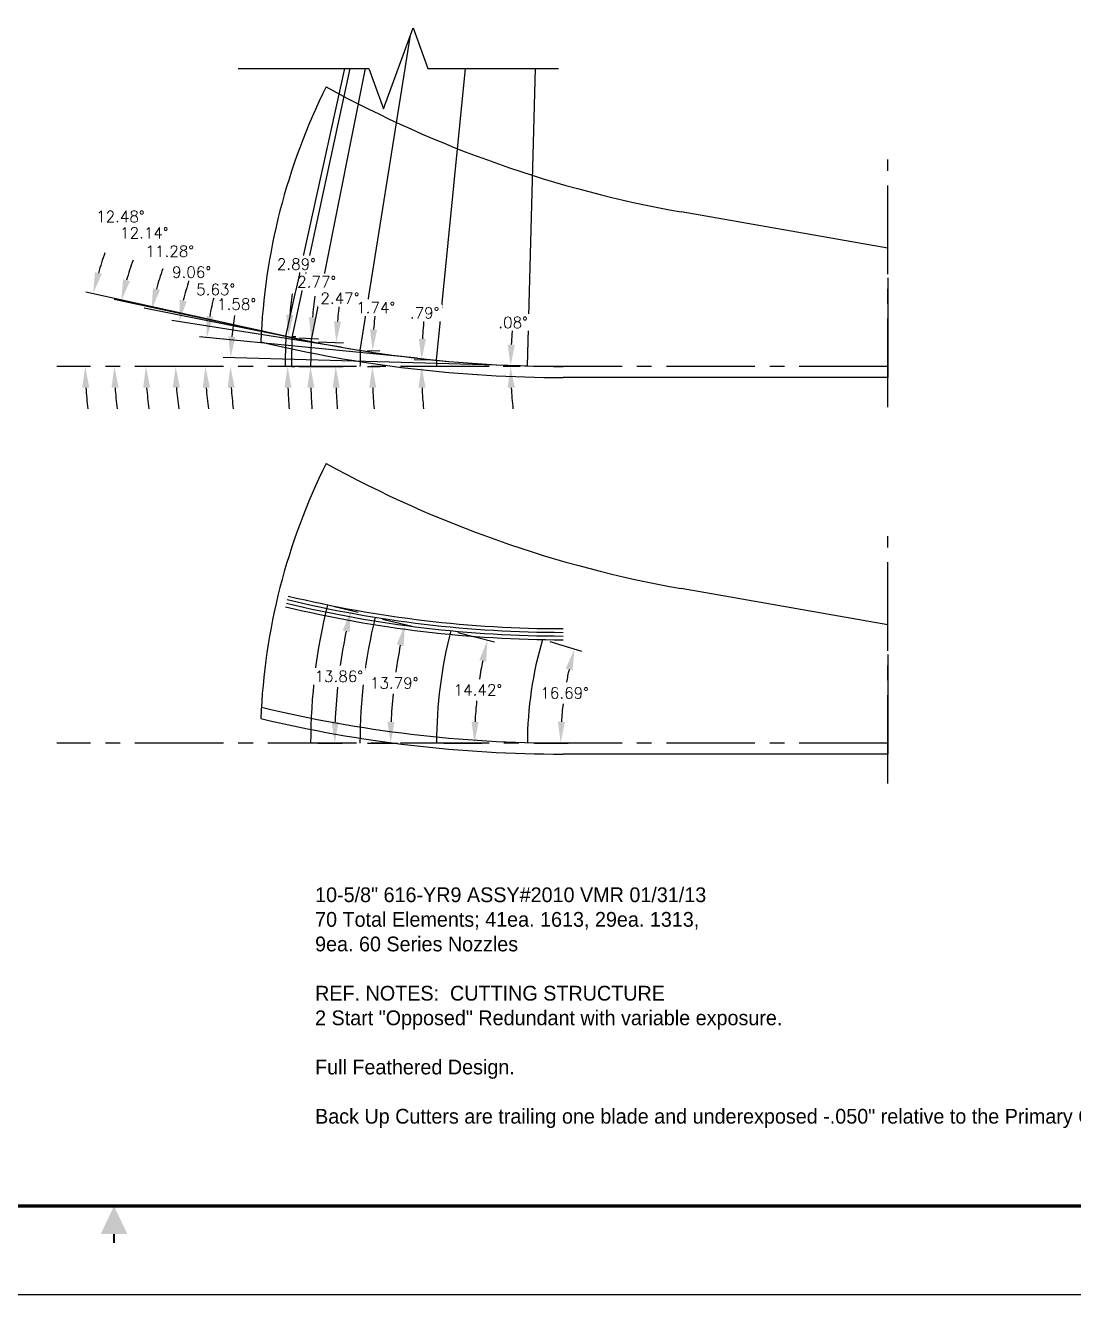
# Model space of a CAD drawing. Extents: x -34 to 0, y 36.5 to 60.7.
# Drawn here: x -17.75 to -8.88, y 36.45 to 47.2 of the extents above; entities that cross this region are included whole.
import ezdxf
from ezdxf.enums import TextEntityAlignment as Align

# ---------------------------------------------------------------- set-up
doc = ezdxf.new("R2010")
doc.units = 0
doc.header["$MEASUREMENT"] = 0
doc.header["$PDMODE"] = 35
doc.linetypes.add('CENTER2', pattern=[1.125, 0.75, -0.125, 0.125, -0.125])
doc.layers.get('0').update_dxf_attribs({"linetype": 'CONTINUOUS'})
doc.layers.get('Defpoints').update_dxf_attribs({"color": 10, "linetype": 'CONTINUOUS'})
for name, color, linetype in [('CLine', 5, 'CENTER2'), ('Construction', 191, 'CONTINUOUS'), ('Dims', 4, 'CONTINUOUS'), ('TEXT', 3, 'CONTINUOUS'), ('Title Block', 7, 'CONTINUOUS')]:
    doc.layers.add(name, color=color, linetype=linetype)
doc.styles.add('RomanD', font='romand.shx', dxfattribs={"width": 0.9})
doc.styles.add('RomanS', font='romans')
doc.dimstyles.new('Copy of Standard', dxfattribs={"dimtxt": 0.094, "dimasz": 0.18, "dimexe": 0.0625, "dimexo": 0.0625, "dimgap": 0.045, "dimtad": 0, "dimtih": 1, "dimtoh": 1, "dimdec": 4, "dimzin": 4, "dimdsep": 46, "dimtxsty": 'RomanS', "dimcen": 0.09, "dimazin": 1, "dimtfac": 1, "dimtdec": 4, "dimtofl": 0, "dimtmove": 0, "dimatfit": 1, "dimfxl": 1, "dimtolj": 1, "dimtzin": 0, "dimarcsym": 0})

# ---------------------------------------------------------------- blocks, each defined once
blk = doc.blocks.new('*D74')
at = {"layer": 'Defpoints', "color": 0, "transparency": 16777216}
for p in [(-13.642, 44.312), (-13.5, 44.315), (-13.5, 44.311), (-10.448, 44.311)]:
    blk.add_point(p, dxfattribs=at)
at = {"layer": 'Dims', "color": 0, "lineweight": -2, "transparency": 16777216}
for p, q in [((-13.562, 44.315), (-13.705, 44.315)), ((-13.562, 44.311), (-13.705, 44.311))]:
    blk.add_line(p, q, dxfattribs=at)
for start, end in [(173.4633, 176.6925), (183.2292, 186.4585)]:
    blk.add_arc((-10.448, 44.311), 3.194, start, end, dxfattribs=at)
at = {"layer": 'Dims', "color": 0, "transparency": 16777216}
for points in [[(-13.607, 44.494), (-13.667, 44.496), (-13.642, 44.315)], [(-13.667, 44.13), (-13.607, 44.132), (-13.642, 44.311)]]:
    blk.add_solid(points, dxfattribs=at)
at = {"layer": 'Dims', "color": 0, "transparency": 16777216, "insert": (-13.621, 44.683), "char_height": 0.094, "attachment_point": 5, "style": 'RomanS', "bg_fill": 3, "box_fill_scale": 1.25, "bg_fill_color": 256, "bg_fill_true_color": 13158600, "bg_fill_transparency": 0}
blk.add_mtext('\\A1;.08°', dxfattribs=at)
blk = doc.blocks.new('*D75')
at = {"layer": 'Defpoints', "color": 0, "transparency": 16777216}
for p in [(-14.396, 44.329), (-14.269, 44.311), (-14.268, 44.364), (-10.448, 44.311)]:
    blk.add_point(p, dxfattribs=at)
at = {"layer": 'Dims', "color": 0, "lineweight": -2, "transparency": 16777216}
for p, q in [((-14.331, 44.365), (-14.458, 44.366)), ((-14.331, 44.311), (-14.458, 44.311))]:
    blk.add_line(p, q, dxfattribs=at)
for start, end in [(173.9849, 176.5977), (182.6127, 185.2255)]:
    blk.add_arc((-10.448, 44.311), 3.948, start, end, dxfattribs=at)
at = {"layer": 'Dims', "color": 0, "transparency": 16777216}
for points in [[(-14.359, 44.544), (-14.419, 44.546), (-14.395, 44.365)], [(-14.422, 44.13), (-14.362, 44.132), (-14.396, 44.311)]]:
    blk.add_solid(points, dxfattribs=at)
at = {"layer": 'Dims', "color": 0, "transparency": 16777216, "insert": (-14.37, 44.764), "char_height": 0.094, "attachment_point": 5, "style": 'RomanS', "bg_fill": 3, "box_fill_scale": 1.25, "bg_fill_color": 256, "bg_fill_true_color": 13158600, "bg_fill_transparency": 0}
blk.add_mtext('\\A1;.79°', dxfattribs=at)
blk = doc.blocks.new('*D76')
at = {"layer": 'Defpoints', "color": 0, "transparency": 16777216}
for p in [(-14.915, 44.447), (-14.917, 44.311), (-14.813, 44.355), (-10.448, 44.311)]:
    blk.add_point(p, dxfattribs=at)
at = {"layer": 'Dims', "color": 0, "lineweight": -2, "transparency": 16777216}
for p, q in [((-14.853, 44.445), (-14.748, 44.442)), ((-14.855, 44.311), (-14.75, 44.311))]:
    blk.add_line(p, q, dxfattribs=at)
for start, end in [(173.5302, 175.8932), (182.3629, 184.7259)]:
    blk.add_arc((-10.448, 44.311), 4.365, start, end, dxfattribs=at)
at = {"layer": 'Dims', "color": 0, "transparency": 16777216}
for points in [[(-14.772, 44.622), (-14.832, 44.625), (-14.811, 44.444)], [(-14.839, 44.13), (-14.779, 44.132), (-14.813, 44.311)]]:
    blk.add_solid(points, dxfattribs=at)
at = {"layer": 'Dims', "color": 0, "transparency": 16777216, "insert": (-14.784, 44.809), "char_height": 0.094, "attachment_point": 5, "style": 'RomanS', "bg_fill": 3, "box_fill_scale": 1.25, "bg_fill_color": 256, "bg_fill_true_color": 13158600, "bg_fill_transparency": 0}
blk.add_mtext('\\A1;1.74°', dxfattribs=at)
blk = doc.blocks.new('*D77')
at = {"layer": 'Defpoints', "color": 0, "transparency": 16777216}
for p in [(-15.331, 44.522), (-15.335, 44.311), (-15.122, 44.378), (-10.448, 44.311)]:
    blk.add_point(p, dxfattribs=at)
at = {"layer": 'Dims', "color": 0, "lineweight": -2, "transparency": 16777216}
for p, q in [((-15.268, 44.519), (-15.056, 44.51)), ((-15.273, 44.311), (-15.06, 44.311))]:
    blk.add_line(p, q, dxfattribs=at)
for start, end in [(173.1187, 175.325), (182.2062, 184.4125)]:
    blk.add_arc((-10.448, 44.311), 4.675, start, end, dxfattribs=at)
at = {"layer": 'Dims', "color": 0, "transparency": 16777216}
for points in [[(-15.077, 44.69), (-15.137, 44.694), (-15.119, 44.512)], [(-15.149, 44.13), (-15.089, 44.132), (-15.123, 44.311)]]:
    blk.add_solid(points, dxfattribs=at)
at = {"layer": 'Dims', "color": 0, "transparency": 16777216, "insert": (-15.087, 44.888), "char_height": 0.094, "attachment_point": 5, "style": 'RomanS', "bg_fill": 3, "box_fill_scale": 1.25, "bg_fill_color": 256, "bg_fill_true_color": 13158600, "bg_fill_transparency": 0}
blk.add_mtext('\\A1;2.47°', dxfattribs=at)
blk = doc.blocks.new('*D78')
at = {"layer": 'Defpoints', "color": 0, "transparency": 16777216}
for p in [(-17.483, 44.311), (-16.014, 44.336), (-13.6, 44.318), (-13.4, 44.312), (-10.448, 44.311)]:
    blk.add_point(p, dxfattribs=at)
at = {"layer": 'Dims', "color": 0, "lineweight": -2, "transparency": 16777216}
blk.add_line((-13.662, 44.32), (-16.076, 44.386), dxfattribs=at)
for start, end in [(170.6759, 174.5459), (183.87, 187.74)]:
    blk.add_arc((-13.349, 44.311), 2.665, start, end, dxfattribs=at)
at = {"layer": 'Dims', "color": 0, "transparency": 16777216}
for points in [[(-15.972, 44.563), (-16.032, 44.566), (-16.013, 44.385)], [(-16.038, 44.13), (-15.978, 44.132), (-16.014, 44.311)]]:
    blk.add_solid(points, dxfattribs=at)
at = {"layer": 'Dims', "color": 0, "transparency": 16777216, "insert": (-15.962, 44.838), "char_height": 0.094, "attachment_point": 5, "style": 'RomanS', "bg_fill": 3, "box_fill_scale": 1.25, "bg_fill_color": 256, "bg_fill_true_color": 13158600, "bg_fill_transparency": 0}
blk.add_mtext('\\A1;1.58°', dxfattribs=at)
blk = doc.blocks.new('*D79')
at = {"layer": 'Defpoints', "color": 0, "transparency": 16777216}
for p in [(-16.224, 44.393), (-17.483, 44.311), (-14.368, 44.373), (-14.169, 44.354), (-10.448, 44.311)]:
    blk.add_point(p, dxfattribs=at)
at = {"layer": 'Dims', "color": 0, "lineweight": -2, "transparency": 16777216}
blk.add_line((-14.43, 44.38), (-16.276, 44.562), dxfattribs=at)
for start, end in [(166.0857, 170.2267), (184.141, 188.282)]:
    blk.add_arc((-13.735, 44.311), 2.491, start, end, dxfattribs=at)
at = {"layer": 'Dims', "color": 0, "transparency": 16777216}
for points in [[(-16.16, 44.73), (-16.219, 44.738), (-16.214, 44.556)], [(-16.249, 44.13), (-16.189, 44.132), (-16.226, 44.311)]]:
    blk.add_solid(points, dxfattribs=at)
at = {"layer": 'Dims', "color": 0, "transparency": 16777216, "insert": (-16.139, 44.962), "char_height": 0.094, "attachment_point": 5, "style": 'RomanS', "bg_fill": 3, "box_fill_scale": 1.25, "bg_fill_color": 256, "bg_fill_true_color": 13158600, "bg_fill_transparency": 0}
blk.add_mtext('\\A1;5.63°', dxfattribs=at)
blk = doc.blocks.new('*D80')
at = {"layer": 'Defpoints', "color": 0, "transparency": 16777216}
for p in [(-16.475, 44.438), (-15.014, 44.463), (-14.816, 44.431), (-17.483, 44.311), (-10.448, 44.311)]:
    blk.add_point(p, dxfattribs=at)
at = {"layer": 'Dims', "color": 0, "lineweight": -2, "transparency": 16777216}
blk.add_line((-15.076, 44.473), (-16.51, 44.701), dxfattribs=at)
for start, end in [(162.4041, 166.6731), (184.269, 188.538)]:
    blk.add_arc((-14.062, 44.311), 2.416, start, end, dxfattribs=at)
at = {"layer": 'Dims', "color": 0, "transparency": 16777216}
for points in [[(-16.384, 44.862), (-16.443, 44.874), (-16.448, 44.691)], [(-16.502, 44.13), (-16.442, 44.132), (-16.478, 44.311)]]:
    blk.add_solid(points, dxfattribs=at)
at = {"layer": 'Dims', "color": 0, "transparency": 16777216, "insert": (-16.343, 45.109), "char_height": 0.094, "attachment_point": 5, "style": 'RomanS', "bg_fill": 3, "box_fill_scale": 1.25, "bg_fill_color": 256, "bg_fill_true_color": 13158600, "bg_fill_transparency": 0}
blk.add_mtext('\\A1;9.06°', dxfattribs=at)
blk = doc.blocks.new('*D81')
at = {"layer": 'Defpoints', "color": 0, "transparency": 16777216}
for p in [(-15.429, 44.541), (-15.232, 44.502), (-16.724, 44.472), (-17.483, 44.311), (-10.448, 44.311)]:
    blk.add_point(p, dxfattribs=at)
at = {"layer": 'Dims', "color": 0, "lineweight": -2, "transparency": 16777216}
blk.add_line((-15.49, 44.553), (-16.744, 44.803), dxfattribs=at)
for start, end in [(160.3207, 164.5226), (184.2019, 188.4038)]:
    blk.add_arc((-14.275, 44.311), 2.455, start, end, dxfattribs=at)
at = {"layer": 'Dims', "color": 0, "transparency": 16777216}
for points in [[(-16.611, 44.959), (-16.67, 44.973), (-16.682, 44.791)], [(-16.753, 44.13), (-16.693, 44.132), (-16.73, 44.311)]]:
    blk.add_solid(points, dxfattribs=at)
at = {"layer": 'Dims', "color": 0, "transparency": 16777216, "insert": (-16.528, 45.286), "char_height": 0.094, "attachment_point": 5, "style": 'RomanS', "bg_fill": 3, "box_fill_scale": 1.25, "bg_fill_color": 256, "bg_fill_true_color": 13158600, "bg_fill_transparency": 0}
blk.add_mtext('\\A1;11.28°', dxfattribs=at)
blk = doc.blocks.new('*D109')
at = {"layer": 'Defpoints', "color": 0, "transparency": 16777216}
for p in [(-16.99, 44.497), (-15.59, 44.576), (-15.394, 44.534), (-17.483, 44.311), (-10.448, 44.311)]:
    blk.add_point(p, dxfattribs=at)
at = {"layer": 'Dims', "color": 0, "lineweight": -2, "transparency": 16777216}
blk.add_line((-15.651, 44.589), (-16.999, 44.879), dxfattribs=at)
for start, end in [(160.0405, 163.9495), (183.9091, 187.8181)]:
    blk.add_arc((-14.358, 44.311), 2.639, start, end, dxfattribs=at)
at = {"layer": 'Dims', "color": 0, "transparency": 16777216}
for points in [[(-16.865, 45.033), (-16.923, 45.048), (-16.938, 44.866)], [(-17.021, 44.13), (-16.961, 44.132), (-16.997, 44.311)]]:
    blk.add_solid(points, dxfattribs=at)
at = {"layer": 'Dims', "color": 0, "transparency": 16777216, "insert": (-16.743, 45.441), "char_height": 0.094, "attachment_point": 5, "style": 'RomanS', "bg_fill": 3, "box_fill_scale": 1.25, "bg_fill_color": 256, "bg_fill_true_color": 13158600, "bg_fill_transparency": 0}
blk.add_mtext('\\A1;12.14°', dxfattribs=at)
blk = doc.blocks.new('*D110')
at = {"layer": 'Defpoints', "color": 0, "transparency": 16777216}
for p in [(-15.492, 44.555), (-15.336, 44.39), (-15.498, 44.311), (-10.448, 44.311)]:
    blk.add_point(p, dxfattribs=at)
at = {"layer": 'Dims', "color": 0, "lineweight": -2, "transparency": 16777216}
for p, q in [((-15.43, 44.552), (-15.269, 44.544)), ((-15.435, 44.311), (-15.274, 44.311))]:
    blk.add_line(p, q, dxfattribs=at)
for start, end in [(173.0114, 175.1211), (182.1098, 184.2196)]:
    blk.add_arc((-10.448, 44.311), 4.889, start, end, dxfattribs=at)
at = {"layer": 'Dims', "color": 0, "transparency": 16777216}
for points in [[(-15.289, 44.725), (-15.349, 44.729), (-15.331, 44.547)], [(-15.363, 44.131), (-15.303, 44.132), (-15.337, 44.311)]]:
    blk.add_solid(points, dxfattribs=at)
at = {"layer": 'Dims', "color": 0, "transparency": 16777216, "insert": (-15.284, 45.027), "char_height": 0.094, "attachment_point": 5, "style": 'RomanS', "bg_fill": 3, "box_fill_scale": 1.25, "bg_fill_color": 256, "bg_fill_true_color": 13158600, "bg_fill_transparency": 0}
blk.add_mtext('\\A1;2.77°', dxfattribs=at)
blk = doc.blocks.new('*D120')
at = {"layer": 'Defpoints', "color": 0, "transparency": 16777216}
for p in [(-13.371, 41.998), (-13.205, 41.391), (-13.5, 41.122), (-10.448, 41.122)]:
    blk.add_point(p, dxfattribs=at)
at = {"layer": 'Dims', "color": 0, "lineweight": -2, "transparency": 16777216}
for p, q in [((-13.311, 41.981), (-13.041, 41.9)), ((-13.437, 41.122), (-13.155, 41.122))]:
    blk.add_line(p, q, dxfattribs=at)
for start, end in [(167.0319, 169.2542), (173.1069, 176.2757)]:
    blk.add_arc((-10.448, 41.122), 2.77, start, end, dxfattribs=at)
at = {"layer": 'Dims', "color": 0, "transparency": 16777216}
for points in [[(-13.176, 41.751), (-13.118, 41.736), (-13.101, 41.918)], [(-13.182, 41.301), (-13.242, 41.303), (-13.218, 41.122)]]:
    blk.add_solid(points, dxfattribs=at)
at = {"layer": 'Dims', "color": 0, "transparency": 16777216, "insert": (-13.185, 41.546), "char_height": 0.094, "attachment_point": 5, "style": 'RomanS', "bg_fill": 3, "box_fill_scale": 1.25, "bg_fill_color": 256, "bg_fill_true_color": 13158600, "bg_fill_transparency": 0}
blk.add_mtext('\\A1;16.69°', dxfattribs=at)
blk = doc.blocks.new('*D121')
at = {"layer": 'Defpoints', "color": 0, "transparency": 16777216}
for p in [(-14.148, 42.073), (-13.936, 41.415), (-14.269, 41.122), (-10.448, 41.122)]:
    blk.add_point(p, dxfattribs=at)
at = {"layer": 'Dims', "color": 0, "lineweight": -2, "transparency": 16777216}
for p, q in [((-14.088, 42.058), (-13.777, 41.978)), ((-14.206, 41.122), (-13.885, 41.122))]:
    blk.add_line(p, q, dxfattribs=at)
for start, end in [(168.5265, 171.0921), (174.13, 177.0529)]:
    blk.add_arc((-10.448, 41.122), 3.5, start, end, dxfattribs=at)
at = {"layer": 'Dims', "color": 0, "transparency": 16777216}
for points in [[(-13.907, 41.825), (-13.849, 41.811), (-13.838, 41.994)], [(-13.913, 41.301), (-13.973, 41.303), (-13.948, 41.122)]]:
    blk.add_solid(points, dxfattribs=at)
at = {"layer": 'Dims', "color": 0, "transparency": 16777216, "insert": (-13.919, 41.572), "char_height": 0.094, "attachment_point": 5, "style": 'RomanS', "bg_fill": 3, "box_fill_scale": 1.25, "bg_fill_color": 256, "bg_fill_true_color": 13158600, "bg_fill_transparency": 0}
blk.add_mtext('\\A1;14.42°', dxfattribs=at)
blk = doc.blocks.new('*D122')
at = {"layer": 'Defpoints', "color": 0, "transparency": 16777216}
for p in [(-14.788, 42.187), (-14.645, 41.459), (-14.917, 41.122), (-10.448, 41.122)]:
    blk.add_point(p, dxfattribs=at)
at = {"layer": 'Dims', "color": 0, "lineweight": -2, "transparency": 16777216}
for p, q in [((-14.728, 42.172), (-14.476, 42.111)), ((-14.855, 41.122), (-14.596, 41.122))]:
    blk.add_line(p, q, dxfattribs=at)
for start, end in [(168.661, 171.8094), (174.3319, 177.5503)]:
    blk.add_arc((-10.448, 41.122), 4.21, start, end, dxfattribs=at)
at = {"layer": 'Dims', "color": 0, "transparency": 16777216}
for points in [[(-14.606, 41.956), (-14.547, 41.943), (-14.537, 42.125)], [(-14.625, 41.301), (-14.685, 41.303), (-14.658, 41.122)]]:
    blk.add_solid(points, dxfattribs=at)
at = {"layer": 'Dims', "color": 0, "transparency": 16777216, "insert": (-14.628, 41.63), "char_height": 0.094, "attachment_point": 5, "style": 'RomanS', "bg_fill": 3, "box_fill_scale": 1.25, "bg_fill_color": 256, "bg_fill_true_color": 13158600, "bg_fill_transparency": 0}
blk.add_mtext('\\A1;13.79°', dxfattribs=at)
blk = doc.blocks.new('*D123')
at = {"layer": 'Defpoints', "color": 0, "transparency": 16777216}
for p in [(-15.193, 42.293), (-15.07, 41.874), (-15.335, 41.122), (-10.448, 41.122)]:
    blk.add_point(p, dxfattribs=at)
at = {"layer": 'Dims', "color": 0, "lineweight": -2, "transparency": 16777216}
for p, q in [((-15.132, 42.278), (-14.934, 42.229)), ((-15.273, 41.122), (-15.069, 41.122))]:
    blk.add_line(p, q, dxfattribs=at)
for start, end in [(168.3386, 171.9329), (174.2007, 177.7977)]:
    blk.add_arc((-10.448, 41.122), 4.683, start, end, dxfattribs=at)
at = {"layer": 'Dims', "color": 0, "transparency": 16777216}
for points in [[(-15.064, 42.075), (-15.005, 42.062), (-14.995, 42.244)], [(-15.098, 41.301), (-15.158, 41.303), (-15.131, 41.122)]]:
    blk.add_solid(points, dxfattribs=at)
at = {"layer": 'Dims', "color": 0, "transparency": 16777216, "insert": (-15.097, 41.687), "char_height": 0.094, "attachment_point": 5, "style": 'RomanS', "bg_fill": 3, "box_fill_scale": 1.25, "bg_fill_color": 256, "bg_fill_true_color": 13158600, "bg_fill_transparency": 0}
blk.add_mtext('\\A1;13.86°', dxfattribs=at)
blk = doc.blocks.new('*D130')
at = {"layer": 'Defpoints', "color": 0, "transparency": 16777216}
for p in [(-17.237, 44.518), (-15.555, 44.569), (-15.553, 44.568), (-17.483, 44.311), (-10.448, 44.311)]:
    blk.add_point(p, dxfattribs=at)
at = {"layer": 'Dims', "color": 0, "lineweight": -2, "transparency": 16777216}
blk.add_line((-15.616, 44.582), (-17.238, 44.941), dxfattribs=at)
for start, end in [(160.2955, 163.9097), (183.6142, 187.2284)]:
    blk.add_arc((-14.39, 44.311), 2.854, start, end, dxfattribs=at)
at = {"layer": 'Dims', "color": 0, "transparency": 16777216}
for points in [[(-17.103, 45.095), (-17.161, 45.109), (-17.177, 44.928)], [(-17.269, 44.13), (-17.209, 44.132), (-17.244, 44.311)]]:
    blk.add_solid(points, dxfattribs=at)
at = {"layer": 'Dims', "color": 0, "transparency": 16777216, "insert": (-16.946, 45.58), "char_height": 0.094, "attachment_point": 5, "style": 'RomanS', "bg_fill": 3, "box_fill_scale": 1.25, "bg_fill_color": 256, "bg_fill_true_color": 13158600, "bg_fill_transparency": 0}
blk.add_mtext('\\A1;12.48°', dxfattribs=at)
blk = doc.blocks.new('*D131')
at = {"layer": 'Defpoints', "color": 0, "transparency": 16777216}
for p in [(-15.554, 44.569), (-15.529, 44.396), (-15.561, 44.311), (-10.448, 44.311)]:
    blk.add_point(p, dxfattribs=at)
at = {"layer": 'Dims', "color": 0, "lineweight": -2, "transparency": 16777216}
for p, q in [((-15.492, 44.565), (-15.461, 44.564)), ((-15.498, 44.311), (-15.468, 44.311))]:
    blk.add_line(p, q, dxfattribs=at)
for start, end in [(173.0536, 175.0831), (182.0295, 184.059)]:
    blk.add_arc((-10.448, 44.311), 5.082, start, end, dxfattribs=at)
at = {"layer": 'Dims', "color": 0, "transparency": 16777216}
for points in [[(-15.481, 44.745), (-15.541, 44.749), (-15.524, 44.567)], [(-15.557, 44.131), (-15.497, 44.132), (-15.53, 44.311)]]:
    blk.add_solid(points, dxfattribs=at)
at = {"layer": 'Dims', "color": 0, "transparency": 16777216, "insert": (-15.456, 45.177), "char_height": 0.094, "attachment_point": 5, "style": 'RomanS', "bg_fill": 3, "box_fill_scale": 1.25, "bg_fill_color": 256, "bg_fill_true_color": 13158600, "bg_fill_transparency": 0}
blk.add_mtext('\\A1;2.89°', dxfattribs=at)
blk = doc.blocks.new('COT_Dblock')
at = {"layer": 'Title Block', "color": 8}
blk.add_lwpolyline([(0, 0), (34, 0), (34, 22), (0, 22)], close=True, dxfattribs=at)
at = {"layer": 'Title Block', "const_width": 0.03}
blk.add_lwpolyline([(33.13, 21.25), (0.87, 21.25), (0.87, 0.75), (33.13, 0.75)], close=True, dxfattribs=at)
at = {"layer": 'Title Block', "const_width": 0.015}
blk.add_lwpolyline([(17, 0.438), (17, 0.513)], dxfattribs=at)
at = {"layer": 'Title Block'}
blk.add_solid([(16.887, 0.513), (17.113, 0.513), (17, 0.75)], dxfattribs=at)
at = {"layer": 'Title Block', "color": 1, "style": 'RomanS', "flags": 8}
for tag, p in [('FNAME', (0.62, 3.75)), ('REVDATE', (0.62, 2.25)), ('USER', (0.62, 0.75))]:
    blk.add_attdef(tag, text='', height=0.047, rotation=90, dxfattribs=at).set_placement(p, align=Align.BOTTOM_LEFT)
at = {"layer": 'Title Block', "color": 3, "style": 'RomanS', "flags": 8}
blk.add_attdef('DRAWN', text='', height=0.11, dxfattribs=at).set_placement((28.7, 1.984), align=Align.MIDDLE_CENTER)
at = {"layer": 'Title Block', "color": 3, "style": 'RomanD', "width": 0.9, "flags": 8}
for tag, height, p in [('TITL1', 0.125, (31.337, 1.684)), ('TITL2', 0.094, (31.337, 1.514)), ('TITL3', 0.094, (31.337, 1.374))]:
    blk.add_attdef(tag, text='', height=height, dxfattribs=at).set_placement(p, align=Align.MIDDLE_CENTER)
at = {"layer": 'Title Block', "color": 3, "style": 'RomanS', "flags": 8}
for tag, p in [('DDATE', (28.356, 1.672)), ('CHECK', (28.356, 1.406)), ('MATRL', (28.356, 1.149)), ('PDATE', (28.356, 0.883)), ('SCALE', (29.896, 0.855)), ('SHEET', (32.005, 0.855))]:
    blk.add_attdef(tag, text='', height=0.094, dxfattribs=at).set_placement(p, align=Align.MIDDLE_LEFT)
for tag, p in [('FSCM#', (30.337, 1.121)), ('DWG#', (31.81, 1.121)), ('REV#', (32.97, 1.121))]:
    blk.add_attdef(tag, text='', height=0.094, dxfattribs=at).set_placement(p, align=Align.TOP_CENTER)

msp = doc.modelspace()

# ---------------------------------------------------------------- linework, layer by layer
for p, q in [((-10.44807, 45.31103), (-12.19807, 45.6196)), ((-10.44807, 45.06103), (-10.44807, 44.21728)), ((-15.42859, 44.54109), (-15.23246, 44.50199)), ((-15.01382, 44.46278), (-14.81632, 44.43129)), ((-14.36796, 44.3735), (-14.16892, 44.35387)), ((-13.59952, 44.31796), (-13.39959, 44.31243)), ((-10.44807, 44.21728), (-13.19807, 44.21728)), ((-10.44807, 42.12197), (-12.19807, 42.43054)), ((-10.44807, 41.87197), (-10.44807, 41.02822)), ((-10.44807, 41.02822), (-13.19807, 41.02822))]:
    msp.add_line(p, q)
at = {"linetype": 'Continuous', "flags": 128}
msp.add_lwpolyline([(-15.94866, 46.83491), (-14.84205, 46.83491), (-14.71705, 46.49147), (-14.46705, 47.17834), (-14.34205, 46.83491), (-13.23544, 46.83491)], dxfattribs=at)
for centre, radius, start, end in [((-10.44807, 44.31103), 5.3125, 153.535918, 177.757078), ((-10.505, 55.22148), 9.75, 241.187959, 259.999999), ((-13.19807, 55.21728), 11, 256.550717, 270), ((-10.44807, 41.12197), 5.3125, 153.535918, 177.757078), ((-10.505, 52.03242), 9.75, 241.187959, 259.999999), ((-13.19807, 52.02822), 11, 256.550717, 270)]:
    msp.add_arc(centre, radius, start, end)
at = {"layer": 'CLine'}
for p, q in [((-10.44807, 43.96728), (-10.44807, 46.06252)), ((-10.44807, 40.77822), (-10.44807, 42.87346))]:
    msp.add_line(p, q, dxfattribs=at)
at = {"layer": 'CLine', "color": 1}
for p, q in [((-10.44807, 44.31103), (-17.48283, 44.31103)), ((-10.44807, 41.12197), (-17.48283, 41.12197))]:
    msp.add_line(p, q, dxfattribs=at)
at = {"layer": 'CLine', "color": 1, "linetype": 'ByBlock'}
for centre, radius in [((-13.19807, 55.21728), 10.90625), ((-13.19807, 52.02822), 9.9375), ((-13.19807, 52.02822), 10.03125), ((-13.19807, 52.02822), 10), ((-13.19807, 52.02822), 9.96875), ((-13.19807, 52.02822), 10.90625)]:
    msp.add_arc(centre, radius, 256.457715, 270, dxfattribs=at)
at = {"layer": 'Construction'}
for p, q in [((-14.91507, 44.44704), (-14.48946, 47.11677)), ((-15.33052, 44.52154), (-14.8693, 46.83491)), ((-14.26844, 44.36368), (-14.02473, 46.83491)), ((-13.49956, 44.3152), (-13.42988, 46.83491))]:
    msp.add_line(p, q, dxfattribs=at)
at = {"layer": 'TEXT'}
for centre, radius, start in [((-10.44807, 44.31103), 4.88699, 177.531222), ((-10.44807, 44.31103), 4.46907, 178.256084), ((-10.44807, 44.31103), 3.82074, 179.210405), ((-10.44807, 44.31103), 3.05149, 179.921742), ((-10.44807, 41.12197), 4.88699, 166.136313), ((-10.44807, 41.12197), 4.46907, 166.211352), ((-10.44807, 41.12197), 3.82074, 165.579362), ((-10.44807, 41.12197), 3.05149, 163.307604)]:
    msp.add_arc(centre, radius, start, 180, dxfattribs=at)

# ---------------------------------------------------------------- texts
at = {"layer": 'TEXT', "insert": (-15.29735, 39.89998), "char_height": 0.125, "width": 8.4192095, "attachment_point": 1}
msp.add_mtext('10-5/8" 616-YR9 ASSY#2010 VMR 01/31/13\\P70 Total Elements; 41ea. 1613, 29ea. 1313,\\P9ea. 60 Series Nozzles\\P\\PREF. NOTES:  CUTTING STRUCTURE\\P2 Start "Opposed" Redundant with variable exposure.  \\P\\PFull Feathered Design.\\P\\PBack Up Cutters are trailing one blade and underexposed -.050" relative to the Primary Cutter Position its trailing.', dxfattribs=at)

# ---------------------------------------------------------------- next in the draw order: dimensions: what is measured, and where the dimension line sits
at = {"layer": 'Dims'}
for base, center, p1, p2, picture, middle in [((-13.6422, 44.31249), (-10.44807, 44.31103), (-13.49956, 44.3152), (-13.49956, 44.31103), '*D74', (-13.62052, 44.68255)), ((-13.20468, 41.39052), (-10.44807, 41.12197), (-13.37097, 41.99846), (-13.49956, 41.12197), '*D120', (-13.18502, 41.54638))]:
    dim = msp.add_angular_dim_3p(base=base, center=center, p1=p1, p2=p2, dimstyle='Copy of Standard', override={"dimtfill": 1}, dxfattribs=at)
    dim.commit()
    dim.dimension.update_dxf_attribs({"geometry": picture, "text_midpoint": middle, "dimtype": 165})

# ---------------------------------------------------------------- next in the draw order: dimensions: what is measured, and where the dimension line sits
for base, center, p1, p2, picture, middle in [((-14.39567, 44.32917), (-10.44807, 44.31103), (-14.26844, 44.36368), (-14.2688, 44.31103), '*D75', (-14.36966, 44.76377)), ((-13.93556, 41.41524), (-10.44807, 41.12197), (-14.14843, 42.07348), (-14.2688, 41.12197), '*D121', (-13.91882, 41.5719))]:
    dim = msp.add_angular_dim_3p(base=base, center=center, p1=p1, p2=p2, dimstyle='Copy of Standard', override={"dimtfill": 1}, dxfattribs=at)
    dim.commit()
    dim.dimension.update_dxf_attribs({"geometry": picture, "text_midpoint": middle, "dimtype": 165})

# ---------------------------------------------------------------- next in the draw order: dimensions: what is measured, and where the dimension line sits
for base, center, p1, p2, picture, middle in [((-14.81275, 44.35532), (-10.44807, 44.31103), (-14.91507, 44.44704), (-14.91714, 44.31103), '*D76', (-14.78447, 44.80904)), ((-14.6449, 41.45936), (-10.44807, 41.12197), (-14.78835, 42.18713), (-14.91714, 41.12197), '*D122', (-14.6277, 41.62981))]:
    dim = msp.add_angular_dim_3p(base=base, center=center, p1=p1, p2=p2, dimstyle='Copy of Standard', override={"dimtfill": 1}, dxfattribs=at)
    dim.commit()
    dim.dimension.update_dxf_attribs({"geometry": picture, "text_midpoint": middle, "dimtype": 165})

# ---------------------------------------------------------------- next in the draw order: dimensions: what is measured, and where the dimension line sits
dim = msp.add_angular_dim_3p(base=(-15.12245, 44.37817), center=(-10.44807, 44.31103), p1=(-15.33052, 44.52154), p2=(-15.33506, 44.31103), dimstyle='Copy of Standard', override={"dimtfill": 1}, dxfattribs=at)
dim.commit()
dim.dimension.update_dxf_attribs({"geometry": '*D77', "text_midpoint": (-15.08723, 44.88767), "dimtype": 165})
dim = msp.add_angular_dim_3p(base=(-15.07043, 41.87414), center=(-10.44807, 41.12197), p1=(-15.1927, 42.29296), p2=(-15.33506, 41.12197), dimstyle='Copy of Standard', override={"dimtfill": 1}, dxfattribs=at)
dim.commit()
dim.dimension.update_dxf_attribs({"geometry": '*D123', "text_midpoint": (-15.09699, 41.68717)})

# ---------------------------------------------------------------- next in the draw order: dimensions: what is measured, and where the dimension line sits
dim = msp.add_angular_dim_2l(base=(-16.01414, 44.33559), line1=((-13.59952, 44.31796), (-13.39959, 44.31243)), line2=((-10.44807, 44.31103), (-17.48283, 44.31103)), dimstyle='Copy of Standard', override={"dimtfill": 1}, dxfattribs=at)
dim.commit()
dim.dimension.update_dxf_attribs({"geometry": '*D78', "text_midpoint": (-15.9617, 44.83775), "dimtype": 162})

# ---------------------------------------------------------------- next in the draw order: dimensions: what is measured, and where the dimension line sits
dim = msp.add_angular_dim_2l(base=(-16.22427, 44.39264), line1=((-10.44807, 44.31103), (-17.48283, 44.31103)), line2=((-14.36796, 44.3735), (-14.16892, 44.35387)), dimstyle='Copy of Standard', override={"dimtfill": 1}, dxfattribs=at)
dim.commit()
dim.dimension.update_dxf_attribs({"geometry": '*D79', "text_midpoint": (-16.13901, 44.96217), "dimtype": 162})

# ---------------------------------------------------------------- next in the draw order: dimensions: what is measured, and where the dimension line sits
dim = msp.add_angular_dim_2l(base=(-16.475, 44.43831), line1=((-15.01382, 44.46278), (-14.81632, 44.43129)), line2=((-10.44807, 44.31103), (-17.48283, 44.31103)), dimstyle='Copy of Standard', override={"dimtfill": 1}, dxfattribs=at)
dim.commit()
dim.dimension.update_dxf_attribs({"geometry": '*D80', "text_midpoint": (-16.34272, 45.10921), "dimtype": 162})

# ---------------------------------------------------------------- next in the draw order: dimensions: what is measured, and where the dimension line sits
dim = msp.add_angular_dim_2l(base=(-16.724376, 44.471957), line1=((-10.448068, 44.311031), (-17.482825, 44.311031)), line2=((-15.428595, 44.541091), (-15.232455, 44.501985)), dimstyle='Copy of Standard', override={"dimtfill": 1}, dxfattribs=at)
dim.commit()
dim.dimension.update_dxf_attribs({"geometry": '*D81', "text_midpoint": (-16.527575, 45.286413), "dimtype": 162})

# ---------------------------------------------------------------- next in the draw order: linework, layer by layer
msp.add_line((-15.58969, 44.57602), (-15.39417, 44.53396))
at = {"layer": 'Construction'}
msp.add_line((-15.49193, 44.55499), (-15.00143, 46.83491), dxfattribs=at)
at = {"layer": 'TEXT'}
msp.add_arc((-10.44807, 44.31103), 5.04976, 177.230922, 180, dxfattribs=at)

# ---------------------------------------------------------------- next in the draw order: dimensions: what is measured, and where the dimension line sits
at = {"layer": 'Dims'}
dim = msp.add_angular_dim_2l(base=(-16.9902, 44.49727), line1=((-10.44807, 44.31103), (-17.48283, 44.31103)), line2=((-15.58969, 44.57602), (-15.39417, 44.53396)), dimstyle='Copy of Standard', override={"dimtfill": 1}, dxfattribs=at)
dim.commit()
dim.dimension.update_dxf_attribs({"geometry": '*D109', "text_midpoint": (-16.74261, 45.44099), "dimtype": 162})

# ---------------------------------------------------------------- next in the draw order: dimensions: what is measured, and where the dimension line sits
dim = msp.add_angular_dim_3p(base=(-15.336, 44.38978), center=(-10.44807, 44.31103), p1=(-15.49193, 44.55499), p2=(-15.49783, 44.31103), dimstyle='Copy of Standard', override={"dimtfill": 1}, dxfattribs=at)
dim.commit()
dim.dimension.update_dxf_attribs({"geometry": '*D110', "text_midpoint": (-15.28387, 45.02737), "dimtype": 165})

# ---------------------------------------------------------------- next in the draw order: linework, layer by layer
msp.add_line((-15.44662, 44.54487), (-15.64193, 44.5879))
at = {"layer": 'Construction'}
msp.add_line((-15.54427, 44.56638), (-15.04456, 46.83491), dxfattribs=at)
at = {"layer": 'TEXT'}
msp.add_arc((-10.44807, 44.31103), 5.1026, 177.131507, 180, dxfattribs=at)

# ---------------------------------------------------------------- next in the draw order: dimensions: what is measured, and where the dimension line sits
at = {"layer": 'Dims'}
dim = msp.add_angular_dim_2l(base=(-17.2366843, 44.5180017), line1=((-10.4480679, 44.311031), (-17.4828252, 44.311031)), line2=((-15.5551536, 44.5687864), (-15.5532008, 44.5683543)), dimstyle='Copy of Standard', override={"dimtfill": 1}, dxfattribs=at)
dim.commit()
dim.dimension.update_dxf_attribs({"geometry": '*D130', "text_midpoint": (-16.9463244, 45.5804951), "dimtype": 162})

# ---------------------------------------------------------------- next in the draw order: dimensions: what is measured, and where the dimension line sits
dim = msp.add_angular_dim_3p(base=(-15.52934, 44.3964), center=(-10.44807, 44.31103), p1=(-15.55418, 44.56857), p2=(-15.56067, 44.31103), dimstyle='Copy of Standard', override={"dimtfill": 1}, dxfattribs=at)
dim.commit()
dim.dimension.update_dxf_attribs({"geometry": '*D131', "text_midpoint": (-15.45575, 45.17692), "dimtype": 165})

# ---------------------------------------------------------------- next in the draw order: block references
at = {"layer": 'Title Block'}
msp.add_blockref('COT_Dblock', (-34, 36.45194), dxfattribs=at)

doc.saveas('drawing.dxf')
